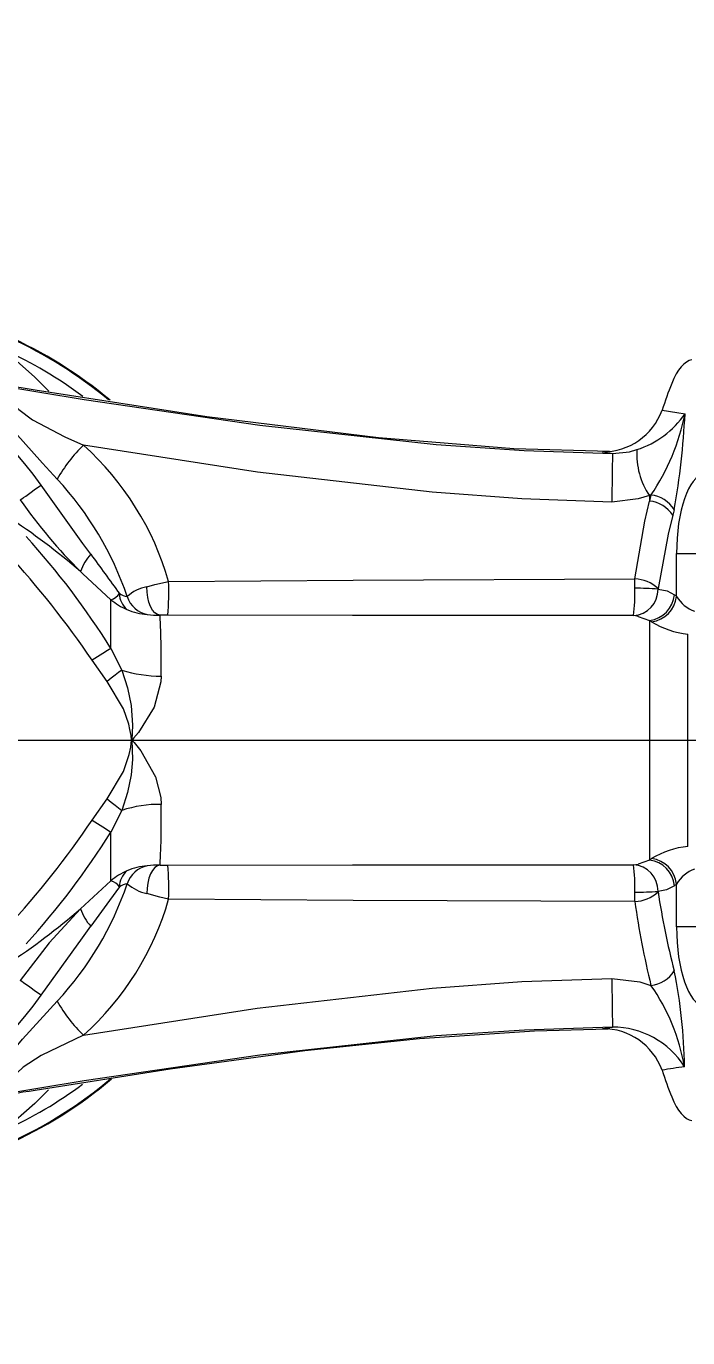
# Model space of a CAD drawing. Header units: millimetres. Extents: x 20 to 768, y 29 to 540.
# Drawn here: x 279.16 to 286.63, y 450.76 to 465.56 of the extents above; entities that cross this region are included whole.
import ezdxf

# ---------------------------------------------------------------- set-up
doc = ezdxf.new("R2010")
doc.units = ezdxf.units.MM
doc.linetypes.add('CENTERX2', pattern=[20.32, 12.7, -2.54, 2.54, -2.54])
doc.styles.add('SLDTEXTSTYLE0', font='TXT', dxfattribs={"width": 0.605})
doc.dimstyles.new('SLDDIMSTYLE0', dxfattribs={"dimtxt": 3.5, "dimasz": 3.5, "dimexe": 0, "dimexo": 0.0625, "dimgap": 0.875, "dimtad": 1, "dimtoh": 1, "dimlfac": 10, "dimrnd": 1e-09, "dimzin": 12, "dimdsep": 46, "dimtxsty": 'SLDTEXTSTYLE0', "dimsah": 1, "dimcen": 0.09, "dimadec": 0, "dimazin": 0, "dimtfac": 1, "dimtdec": 3, "dimtofl": 0, "dimtmove": 0, "dimatfit": 3, "dimfxl": 1, "dimfrac": 2, "dimtolj": 1, "dimtzin": 12, "dimarcsym": 0})

# ---------------------------------------------------------------- blocks, each defined once
blk = doc.blocks.new('*D11')
at = {"color": 7, "linetype": 'Continuous', "lineweight": 0, "transparency": 16777216}
for p, q in [((203.003, 512.502), (355.828, 512.502)), ((354.328, 252.399), (354.328, 512.502)), ((232.505, 252.399), (355.828, 252.399))]:
    blk.add_line(p, q, dxfattribs=at)
for points in [[(354.328, 512.502), (353.79, 509.002), (354.867, 509.002)], [(354.328, 252.399), (354.867, 255.899), (353.79, 255.899)]]:
    blk.add_solid(points, dxfattribs=at)
at = {"color": 7, "linetype": 'Continuous', "lineweight": 0, "transparency": 16777216, "insert": (349.816, 377.113), "char_height": 3.5, "attachment_point": 1, "rotation": 90, "style": 'SLDTEXTSTYLE0'}
blk.add_mtext('2601', dxfattribs=at)
blk = doc.blocks.new('SW_CENTERMARKSYMBOL_2')
at = {"color": 0, "linetype": 'Continuous', "lineweight": 0}
blk.add_line((0.7, 0), (21.737, 0), dxfattribs=at)

msp = doc.modelspace()

# ---------------------------------------------------------------- linework, layer by layer
at = {"color": 7, "linetype": 'Continuous', "lineweight": 15}
for p, q in [((286.215667, 460.268906), (286.199026, 460.262743)), ((286.199026, 460.262743), (286.199026, 460.200885)), ((286.504637, 459.124842), (286.504637, 459.607998)), ((286.504637, 459.607998), (286.786549, 459.607998)), ((286.071233, 458.899728), (286.199026, 458.853963)), ((286.199026, 458.853939), (286.199026, 456.149379)), ((286.631869, 456.303683), (286.631869, 458.699623)), ((280.11422, 458.538404), (280.236833, 458.293811)), ((280.070548, 458.165088), (279.902087, 458.403865)), ((279.902075, 456.599417), (280.070548, 456.838218)), ((280.236833, 456.709507), (280.114208, 456.46489)), ((286.199026, 456.149319), (286.071233, 456.103566)), ((286.504637, 455.395308), (286.504637, 455.878452)), ((286.786549, 455.395308), (286.504637, 455.395308))]:
    msp.add_line(p, q, dxfattribs=at)
at = {"color": 8, "linetype": 'Continuous', "lineweight": 15, "flags": 128}
for points in [[(278.913055, 461.904827), (279.254685, 461.600676), (279.412465, 461.442319)], [(279.408757, 453.557125), (279.254685, 453.40263), (278.913055, 453.098467)]]:
    msp.add_lwpolyline(points, dxfattribs=at)
at = {"color": 7, "linetype": 'Continuous', "lineweight": 15, "flags": 128}
for points in [[(279.508023, 460.448447), (279.340188, 460.629717), (279.028098, 460.976806), (278.878526, 461.169103), (278.75862, 461.356083), (278.67599, 461.49979), (278.610663, 461.587778)], [(278.80647, 461.512986), (279.813079, 461.347464), (281.795184, 461.055866), (283.789836, 460.840002), (284.784166, 460.772959), (285.781221, 460.738805)], [(278.823273, 461.502662), (278.890304, 461.444476), (278.962003, 461.349943), (279.072289, 461.232475), (279.227732, 461.118916), (279.59293, 460.92749), (279.805301, 460.831288)], [(279.25993, 461.455563), (281.196944, 461.155346), (283.137511, 460.916904), (284.666054, 460.795811), (285.745828, 460.764709)], [(286.340658, 461.225131), (286.507599, 461.199466), (286.600385, 461.185685)], [(285.772233, 460.189703), (284.757875, 460.226754), (283.744131, 460.299698), (281.771241, 460.526136), (279.805301, 460.831288)], [(285.781221, 460.738805), (285.973571, 460.758105), (286.057685, 460.780934)], [(279.090558, 460.213342), (279.106788, 460.224953), (279.127519, 460.239783), (279.152433, 460.257593), (279.181139, 460.278133), (279.213194, 460.301057), (279.248099, 460.326019), (279.285304, 460.352627), (279.324238, 460.380474)], [(279.886649, 459.600881), (279.798029, 459.722689), (279.324238, 460.380474)], [(286.199026, 460.262743), (286.19902, 460.262743), (286.071442, 460.224238), (285.772233, 460.189703)], [(286.033355, 459.323159), (286.148207, 459.974554), (286.199026, 460.200873), (286.199026, 460.200885)], [(286.462138, 460.040072), (286.411051, 459.827235), (286.296068, 459.214679)], [(280.114697, 459.087327), (279.797689, 459.380737), (279.771988, 459.405461)], [(280.520259, 459.231392), (280.61053, 459.258166), (280.76636, 459.293989)], [(280.669634, 458.911136), (280.640052, 458.919767), (280.611639, 458.939901), (280.585526, 458.970764), (280.562739, 459.011129), (280.54419, 459.059397), (280.5306, 459.113649), (280.522518, 459.171751), (280.520259, 459.231392)], [(280.76636, 459.293989), (282.851551, 459.309426), (286.033355, 459.323159)], [(286.032818, 459.217265), (286.032836, 459.230843), (286.033355, 459.323159)], [(286.296068, 459.214679), (286.29552, 459.208527), (286.295502, 459.207621)], [(286.295502, 459.207621), (286.397408, 459.188572), (286.480932, 459.143725)], [(280.758403, 458.912328), (280.702542, 458.911899), (280.669634, 458.911136)], [(286.01837, 458.907345), (282.845138, 458.909574), (280.758403, 458.912328)], [(286.071233, 458.899728), (286.071233, 458.899728), (286.043756, 458.903685), (286.01837, 458.907345)], [(280.11422, 458.538404), (280.074434, 458.513168), (280.022697, 458.480361), (279.963349, 458.442715), (279.902087, 458.403865)], [(280.236833, 458.293811), (280.201422, 458.266393), (280.160378, 458.234623), (280.115895, 458.200184), (280.070548, 458.165088)], [(280.070548, 456.838218), (280.255054, 457.149044), (280.320273, 457.341328), (280.337868, 457.424203), (280.347507, 457.500866), (280.342148, 457.553545), (280.329238, 457.623282), (280.314766, 457.683173), (280.254946, 457.854477), (280.070548, 458.165088)], [(280.236833, 458.293811), (280.302976, 458.092705), (280.341796, 457.89192), (280.357049, 457.671037), (280.35032, 457.500854), (280.356191, 457.285288), (280.34182, 457.111648), (280.302785, 456.91016), (280.236833, 456.709507)], [(280.680249, 458.225551), (280.677502, 458.161894), (280.601941, 457.874039), (280.426179, 457.586947), (280.371098, 457.522848), (280.368756, 457.520095), (280.358349, 457.50486), (280.357824, 457.501474), (280.358271, 457.498709), (280.363189, 457.490125), (280.375789, 457.475045), (280.452172, 457.383445), (280.61835, 457.08864), (280.676286, 456.854108), (280.680261, 456.777743)], [(280.070548, 456.838218), (280.115895, 456.803122), (280.160378, 456.768683), (280.201422, 456.736913), (280.236833, 456.709507)], [(279.902075, 456.599417), (279.963337, 456.560567), (280.022685, 456.522921), (280.074422, 456.490114), (280.114208, 456.46489)], [(280.669634, 456.09217), (280.640052, 456.083539), (280.611639, 456.063393), (280.585526, 456.03253), (280.562739, 455.992165), (280.54419, 455.943909), (280.5306, 455.889657), (280.522518, 455.831555), (280.520259, 455.771914)], [(280.669634, 456.09217), (280.723326, 456.091121), (280.758403, 456.090978)], [(280.758403, 456.090978), (282.845138, 456.093732), (286.01837, 456.095961)], [(286.01837, 456.095961), (286.044864, 456.099776), (286.071227, 456.103566), (286.071233, 456.103566)], [(279.771988, 455.597833), (280.064128, 455.870858), (280.114679, 455.915955)], [(280.210368, 455.845419), (280.096625, 455.691555), (279.886649, 455.402425)], [(286.033355, 455.680147), (286.032997, 455.727485), (286.032818, 455.786041)], [(286.480938, 455.859569), (286.389552, 455.812183), (286.295502, 455.795685)], [(286.295502, 455.795685), (286.295692, 455.791775), (286.296068, 455.788627)], [(280.76636, 455.709317), (280.668162, 455.730501), (280.520259, 455.771914)], [(286.033355, 455.680147), (282.851551, 455.69388), (280.76636, 455.709317)], [(279.771988, 455.597833), (279.415355, 455.213776), (279.090558, 454.789964)], [(279.324238, 454.622832), (279.791777, 455.271998), (279.886649, 455.402425)], [(279.324238, 454.622832), (279.285304, 454.650679), (279.248099, 454.677287), (279.213194, 454.702249), (279.181139, 454.725173), (279.152433, 454.745701), (279.127519, 454.763523), (279.106788, 454.778353), (279.090558, 454.789964)], [(279.805301, 454.172006), (281.767993, 454.476717), (283.744125, 454.703608), (284.756605, 454.776481), (285.772233, 454.813603)], [(285.772233, 454.813603), (286.08946, 454.774502), (286.215667, 454.7344)], [(278.610663, 453.415528), (278.632681, 453.439728), (278.698717, 453.542259), (278.783034, 453.688374), (278.929882, 453.904048), (279.116802, 454.129175), (279.508023, 454.554859)], [(285.781221, 454.264501), (284.785257, 454.230407), (283.789836, 454.163292), (281.798254, 453.947833), (279.813062, 453.655842), (278.80647, 453.49032)], [(279.805301, 454.172006), (279.326878, 453.942457), (279.123692, 453.812877), (278.983359, 453.679827), (278.910522, 453.584567), (278.847824, 453.516427), (278.823273, 453.500644)], [(285.731087, 454.240111), (284.898011, 454.219547), (283.600293, 454.1302), (282.305275, 453.994027), (280.781637, 453.787628), (279.25993, 453.547743)], [(285.667686, 454.246381), (285.752754, 454.260007), (285.781221, 454.264501)]]:
    msp.add_lwpolyline(points, dxfattribs=at)
at = {"color": 7, "linetype": 'CENTERX2', "lineweight": 0}
for radius, start, end in [(134, 299.41474731, 180), (130.743499, 314.29658528, 194.29658528)]:
    msp.add_arc((203.002615, 378.501652), radius, start, end, dxfattribs=at)
at = {"color": 7, "linetype": 'Continuous', "lineweight": 15}
for centre, radius, start, end in [((275.299026, 457.501652), 4.948729, 35.5722313, 146.2113551), ((276.899026, 457.501652), 5, 50.1147925, 66.0305177), ((280.123508, 467.397459), 6.004323, 256.3617891, 261.730701), ((285.672387, 461.467916), 0.711007, 269.6211499, 340.0337756), ((285.733482, 461.781871), 1.052121, 287.9473174, 325.4829528), ((284.129322, 461.683534), 2.520716, 325.8611217, 348.6090298), ((277.910532, 461.614994), 8.700452, 349.9990813, 357.1716856), ((280.932899, 459.648861), 1.633894, 133.6403402, 150.7005307), ((277.594907, 458.380378), 3.300424, 16.0702729, 47.9537516), ((290.656083, 491.648418), 31.291667, 260.826991, 261.0375071), ((700.584666, 453.674163), 414.863601, 179.02427268, 179.10011793), ((286.873878, 460.725185), 0.818094, 176.0925902, 214.4208816), ((276.750498, 457.904166), 3.751974, 18.9395503, 42.6967515), ((286.178306, 459.916895), 0.353988, 31.9159713, 83.9415195), ((283.746729, 463.449394), 5.67027, 214.7994035, 225.4943822), ((286.162644, 459.845694), 0.35705, 32.9859552, 84.1516586), ((274.315458, 453.007575), 8.408726, 49.5403153, 56.5984875), ((272.45077, 453.718705), 9.053064, 32.1666192, 42.203315), ((271.038722, 452.365054), 10.72504, 34.2674907, 42.5096027), ((280.230834, 459.267584), 0.479113, 135.9207109, 163.275212), ((342.571463, 505.067803), 77.43789, 215.95435159, 216.3603184), ((280.581275, 458.830558), 0.405451, 98.655284, 134.0548032), ((276.603901, 459.189858), 4.163762, 356.1781901, 1.4330422), ((284.237631, 459.145658), 1.796614, 352.3774967, 2.2842278), ((285.999947, 459.202372), 0.295602, 273.5732498, 1.0175129), ((286.02391, 455.392331), 3.824945, 85.928268, 89.8665652), ((286.009982, 458.894202), 0.429594, 48.2450746, 86.8811999), ((-60.955503, 459.109146), 341.070201, 359.90412212, 359.99633477), ((280.064126, 459.256064), 0.176152, 286.6835372, 326.1231452), ((280.594763, 459.667475), 0.753017, 230.3925907, 246.590642), ((280.451759, 459.160518), 0.241399, 180.6272371, 229.689591), ((280.341726, 459.355015), 0.236891, 236.3249057, 259.6942307), ((280.584302, 459.212255), 0.298924, 197.5845945, 258.4030654), ((286.16274, 459.171254), 0.319382, 276.5235587, 355.0510651), ((286.183395, 459.159062), 0.323059, 276.993686, 353.9196429), ((286.844683, 459.329218), 0.396738, 211.0068455, 250.0330225), ((280.581203, 459.634934), 0.717768, 246.5520046, 265.4458152), ((280.678816, 460.35067), 1.439564, 263.834667, 269.6345227), ((270.778812, 458.415112), 9.903252, 358.90322, 2.8709733), ((286.727432, 459.653814), 0.958964, 238.2443216, 264.2808573), ((280.666683, 459.611787), 1.386302, 251.9365581, 270.5607001), ((280.666688, 455.391019), 1.38679, 89.439193, 108.0570668), ((272.800633, 456.557021), 7.882719, 356.6192539, 1.6045299), ((271.201009, 462.509709), 10.51856, 317.4092251, 325.8132754), ((272.4514, 461.284096), 9.052258, 317.7963733, 327.8338584), ((180.127122, 456.104653), 99.987735, 359.89187052, 0.20642616), ((286.749419, 455.284671), 1.025769, 96.580417, 120.8944041), ((280.573022, 455.401253), 0.684363, 94.090016, 113.9163866), ((280.584302, 455.791051), 0.298924, 101.5969346, 162.4154055), ((280.671881, 454.774188), 1.317984, 90.0977068, 96.4331035), ((276.603901, 455.813448), 4.163762, 358.5669578, 3.8218099), ((285.999102, 455.800155), 0.296433, 359.1360094, 86.2732279), ((284.122792, 455.852294), 1.911175, 358.0133664, 7.3249091), ((286.162737, 455.832062), 0.319384, 4.9470606, 83.4759593), ((286.183397, 455.844247), 0.323056, 6.077714, 83.0065729), ((280.595146, 455.335211), 0.753733, 113.4185674, 129.6020063), ((280.451711, 455.842801), 0.241357, 130.3077154, 179.3785407), ((286.846285, 455.672158), 0.3991, 110.0885084, 148.8756016), ((276.764348, 457.090878), 3.736194, 317.2523415, 341.1113567), ((280.059956, 455.741544), 0.182794, 34.6289899, 72.5803961), ((280.340522, 455.651317), 0.2337, 100.1479236, 123.8434743), ((280.613136, 456.237059), 0.474327, 228.5819163, 258.7079966), ((286.02391, 459.610975), 3.824945, 270.1334348, 274.071732), ((286.009982, 456.109104), 0.429594, 273.1188001, 311.7549254), ((294.906188, 457.094086), 8.708524, 188.621469, 194.5978195), ((277.616505, 456.609407), 3.275935, 311.9239736, 344.0524013), ((295.883957, 457.088613), 9.950787, 188.1371555, 193.6851096), ((274.462153, 461.800557), 8.165055, 303.2960544, 310.5651428), ((280.230901, 455.735769), 0.479194, 196.7293176, 224.0778107), ((286.178324, 455.086407), 0.353982, 276.0556553, 328.0819578), ((280.646113, 453.727501), 5.949208, 0.8599302, 11.3592242), ((275.299026, 457.501652), 4.948729, 213.7886449, 324.4277687), ((699.677961, 461.314301), 413.956775, 180.89979899, 180.97581039), ((284.355942, 453.429244), 2.272006, 9.8211175, 35.0611822), ((280.933293, 455.354714), 1.634369, 209.3009352, 226.3564654), ((285.670171, 453.532204), 0.714182, 20.1457465, 90.1993281), ((285.778729, 453.297174), 0.96733, 32.4906108, 89.8523834), ((290.37863, 428.070656), 26.022716, 98.3610557, 98.9267153), ((276.899026, 457.501652), 5, 293.9694823, 310.1299355), ((279.838131, 449.079696), 4.505304, 97.3735514, 104.5298041)]:
    msp.add_arc(centre, radius, start, end, dxfattribs=at)
at = {"color": 8, "linetype": 'Continuous', "lineweight": 15}
for radius, start, end in [(4.991727, 50.2982898, 65.4204583), (4.841933, 53.2632082, 65.4204583), (4.841933, 294.5795417, 306.7196125), (4.991727, 294.5795417, 310.0527327)]:
    msp.add_arc((276.899026, 457.501652), radius, start, end, dxfattribs=at)
at = {"color": 7, "linetype": 'Continuous', "lineweight": 15}
for centre, major_axis, ratio, start_param, end_param in [((286.698122, 460.795715), (0, 1), 0.363970234, 0.052359878, 0.749523011), ((287.813983, 457.501652), (0, 5.5), 0.363970234, 0.749523011, 0.827123504), ((286.832212, 459.607998), (0, 0.9), 0.363970234, 0.052359878, 1.570796327), ((287.516014, 457.501652), (0, 4.7), 0.342286901, 0.941252261, 0.959041222), ((287.779128, 457.501652), (0, 4.42), 0.363970234, 0.941252261, 0.959041222), ((286.320757, 457.501652), (0, 1.7), 0.363970234, 5.981443698, 6.021335339), ((286.038849, 457.501652), (0, 1.4), 0.441963856, 5.981443698, 6.021331655), ((286.038849, 457.501652), (0, 1.4), 0.441963856, 3.403446306, 3.443334262), ((286.320757, 457.501652), (0, 1.7), 0.363970234, 3.403446306, 3.443334262), ((286.832212, 455.395306), (0, 0.9), 0.363970234, 1.570796327, 3.089232776), ((287.813983, 457.501652), (0, 5.5), 0.363970234, 2.314469149, 2.392069642), ((286.698122, 454.207589), (0, 1), 0.363970234, 2.392069642, 3.089232776)]:
    msp.add_ellipse(centre, major_axis=major_axis, ratio=ratio, start_param=start_param, end_param=end_param, dxfattribs=at)

# ---------------------------------------------------------------- block references
at = {"color": 7, "linetype": 'Continuous', "lineweight": 0}
msp.add_blockref('SW_CENTERMARKSYMBOL_2', (275.299026, 457.501652), dxfattribs=at)

# ---------------------------------------------------------------- dimensions: what is measured, and where the dimension line sits
dim = msp.add_linear_dim(base=(354.328069, 512.501652), p1=(232.505365, 252.39864), p2=(203.002615, 512.501652), angle=90, text='2601', dimstyle='SLDDIMSTYLE0', dxfattribs=at)
dim.commit()
dim.dimension.update_dxf_attribs({"geometry": '*D11', "text_midpoint": (354.328069, 382.450146), "dimtype": 160})

doc.saveas('drawing.dxf')
